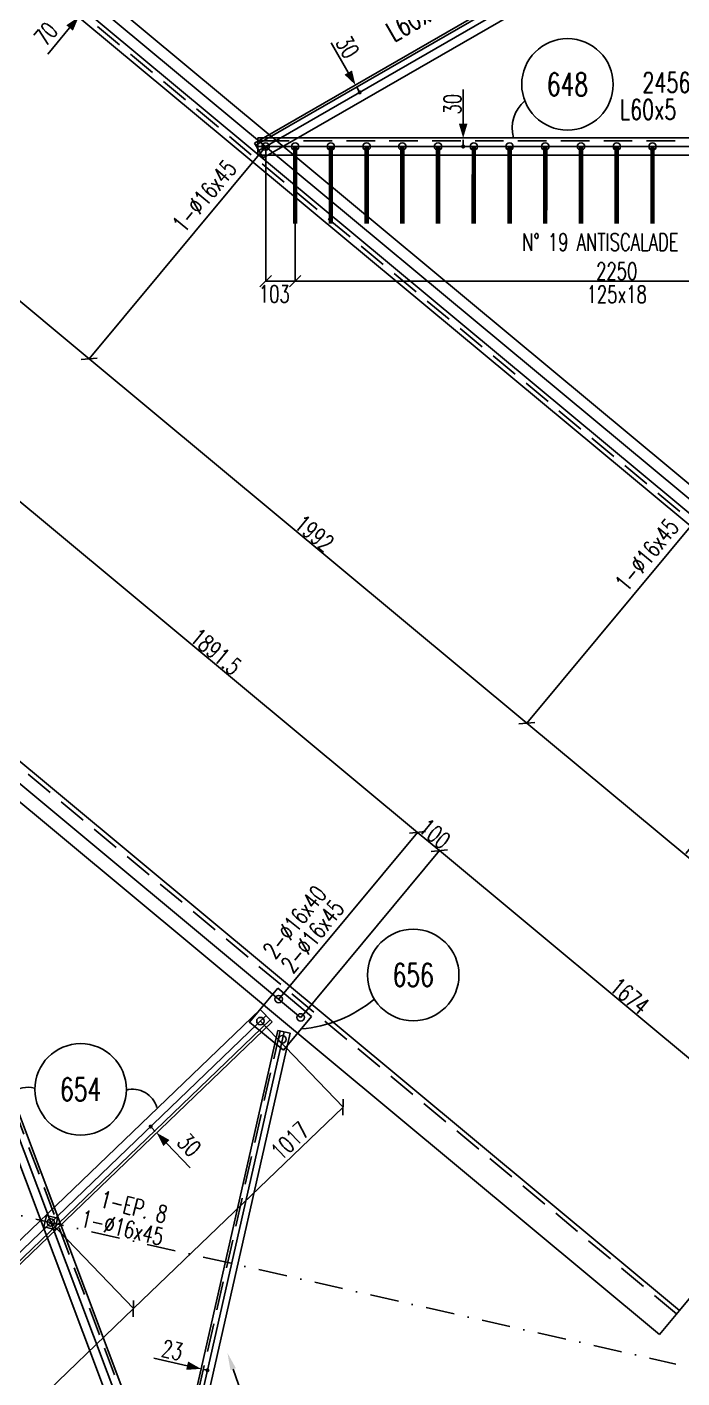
# Model space of a CAD drawing. Extents: x 630095 to 646315, y -4121 to 7359.
# Drawn here: x 635901 to 638192, y -1357 to 3367 of the extents above; entities that cross this region are included whole.
import ezdxf
from ezdxf.enums import TextEntityAlignment as Align

# ---------------------------------------------------------------- set-up
doc = ezdxf.new("R2010")
doc.units = 0
doc.header["$LTSCALE"] = 200
doc.header["$MEASUREMENT"] = 0
doc.linetypes.add('DASHDOT', pattern=[1, 0.5, -0.25, 0, -0.25])
doc.linetypes.add('DASHED', pattern=[0.75, 0.5, -0.25])
doc.layers.get('0').update_dxf_attribs({"linetype": 'CONTINUOUS'})
for name, color, linetype in [('ASSI', 6, 'CONTINUOUS'), ('BOLLINI_1', 7, 'CONTINUOUS'), ('FORI', 2, 'CONTINUOUS'), ('LINEA_ANG', 2, 'CONTINUOUS'), ('LINEE_PIASTRE', 2, 'CONTINUOUS'), ('LM', 7, 'CONTINUOUS'), ('LS', 7, 'CONTINUOUS'), ('MZ', 6, 'DASHDOT'), ('PIASTRE', 5, 'CONTINUOUS'), ('QT_MAL', 7, 'CONTINUOUS'), ('QT_MPR', 7, 'CONTINUOUS'), ('TRAT-Y', 7, 'DASHED')]:
    doc.layers.add(name, color=color, linetype=linetype)
doc.styles.add('QUOTE', font='ROMANS8.SHX', dxfattribs={"width": 0.7})
doc.styles.add('RQL', font='ROMANS8.SHX', dxfattribs={"width": 0.7})
doc.styles.add('RS', font='ROMANS8.shx', dxfattribs={"width": 0.7})
doc.styles.get("Standard").update_dxf_attribs({"font": 'ROMANS8.SHX', "width": 0.7})
doc.dimstyles.new('FRECCE1', dxfattribs={"dimtxt": 60, "dimasz": 6.66, "dimexe": 0, "dimexo": 0, "dimgap": 1, "dimtad": 1, "dimzin": 0, "dimdsep": 46, "dimtxsty": 'RS', "dimblk1": 'QUOTP', "dimblk2": 'QUOTF', "dimsah": 1, "dimcen": 0, "dimclrd": 2, "dimclre": 2, "dimclrt": 7, "dimadec": 0, "dimazin": 0, "dimtfac": 1, "dimtix": 1, "dimtmove": 2, "dimatfit": 3, "dimldrblk": 'QUOTP', "dimfxl": 1, "dimtolj": 1, "dimtzin": 0, "dimarcsym": 0})
doc.dimstyles.new('TRATTO', dxfattribs={"dimscale": 0, "dimtxt": 60, "dimasz": 40, "dimexe": 0, "dimexo": 0, "dimgap": 5, "dimtad": 1, "dimrnd": 0.5, "dimdsep": 46, "dimtxsty": 'RS', "dimblk1": 'OBLIQUE', "dimblk2": 'OBLIQUE', "dimsah": 1, "dimcen": 0.09, "dimclrd": 2, "dimclre": 2, "dimclrt": 7, "dimadec": 0, "dimazin": 0, "dimtfac": 1, "dimtix": 1, "dimtmove": 2, "dimatfit": 3, "dimfxl": 1, "dimtolj": 1, "dimtzin": 0, "dimarcsym": 0})

# ---------------------------------------------------------------- blocks, each defined once
blk = doc.blocks.new('ASSE98')
blk.add_line((0, 0), (1, 0))
at = {"color": 7, "style": 'QUOTE', "width": 0.5, "flags": 1}
for tag, p in [('TI', (1.38308, 6.82731)), ('DI_S', (1.38308, 6.42178)), ('D_S', (1.38308, 6.02092)), ('E_S', (1.38308, 5.68065)), ('NFORI', (1.36454, 5.29792)), ('ALAR', (1.36349, 4.93246)), ('FAM', (1.3775, 4.54645)), ('ALA', (1.38308, 4.19257)), ('DISP2', (1.38308, 3.84971)), ('DISP1', (1.38308, 3.50686)), ('PINZAF', (1.38308, 3.164)), ('PINZAI', (1.38308, 2.82114)), ('TRP', (1.38308, 2.47829)), ('NP', (1.38308, 2.13543)), ('SV', (1.38308, 1.79257)), ('PESO', (1.38308, 1.44971)), ('QUA', (1.38308, 1.10686)), ('LUN', (1.38308, 0.764)), ('PROF', (1.38308, 0.42114)), ('POS', (1.38308, 0.07829))]:
    blk.add_attdef(tag, p, '', height=0.2, dxfattribs=at)
at = {"color": 7, "flags": 1}
for tag, p in [('LAV1', (3.07431, 6.82847)), ('LAV2', (3.07431, 6.49513)), ('LAV3', (3.07431, 6.1618)), ('LAV4', (3.07431, 5.82847)), ('LAV5', (3.07431, 5.49513)), ('LAV6', (3.07431, 5.1618)), ('LAV7', (3.07431, 4.82847)), ('LAV8', (3.07431, 4.49513)), ('LAV9', (3.07431, 4.1618)), ('LAV10', (3.07431, 3.82847))]:
    blk.add_attdef(tag, p, '', height=0.2, dxfattribs=at)
blk = doc.blocks.new('QUOTP')
at = {"layer": 'ASSI', "color": 2, "const_width": 1.07}
blk.add_lwpolyline([(-0.53, 0, 1), (0.53, 0, 1)], format="xyb", close=True, dxfattribs=at)
blk = doc.blocks.new('QUOTF')
at = {"layer": 'LS', "color": 2}
blk.add_line((7.5, 0), (25.5, 0), dxfattribs=at)
blk.add_solid([(7.5, 2.25), (0, 0), (7.5, -2.25)], dxfattribs=at)
blk = doc.blocks.new('*D26')
at = {"layer": 'QT_MAL', "color": 2, "lineweight": -2, "transparency": 16777216}
for p, q in [((636122.7, 3450.5), (636086.4, 3406.9)), ((636126.9, 3455.6), (636126.9, 3455.6)), ((636082.2, 3401.8), (636082.2, 3401.8))]:
    blk.add_line(p, q, dxfattribs=at)
at = {"layer": 'QT_MAL', "color": 2, "lineweight": -2, "transparency": 16777216, "xscale": 6.66, "yscale": 6.66, "zscale": 6.66}
for name, p, rotation in [('QUOTP', (636126.9, 3455.6), 50.23792793898726), ('QUOTF', (636082.2, 3401.8), 230.2379279389873)]:
    blk.add_blockref(name, p, dxfattribs=dict(at, rotation=rotation))
at = {"layer": 'QT_MAL', "color": 7, "transparency": 16777216, "insert": (635967.4, 3342.4), "char_height": 60, "attachment_point": 5, "rotation": 50.2379, "style": 'RS'}
blk.add_mtext('\\A1;70', dxfattribs=at)
blk = doc.blocks.new('16')
blk.add_circle((0, 0), 1)
blk = doc.blocks.new('MRKR_98')
blk.add_point((0, 0))
at = {"color": 7, "style": 'QUOTE', "width": 0.5, "flags": 1}
for tag, p in [('AUX2', (3.71, 4.93)), ('NFORI', (3.72, 5.3)), ('TI', (3.73, 6.83)), ('DI_S', (3.73, 6.42)), ('D_S', (3.73, 6.02)), ('E_S', (3.73, 5.68)), ('FAM', (3.73, 4.55)), ('AUX1', (3.73, 4.19)), ('COMMESSA', (3.73, 3.85)), ('MD', (3.73, 3.51)), ('MP', (3.73, 3.16)), ('LARGHEZZA', (3.73, 2.82)), ('SPESSORE', (3.73, 2.48)), ('NP', (3.73, 2.14)), ('SV', (3.73, 1.79)), ('PESO', (3.73, 1.45)), ('QUA', (3.73, 1.11)), ('LUN', (3.73, 0.76)), ('PROF', (3.73, 0.42)), ('POS', (3.73, 0.08))]:
    blk.add_attdef(tag, p, '', height=0.2, dxfattribs=at)
at = {"color": 7, "flags": 1}
for tag, p in [('LAV1', (5.26, 6.88)), ('LAV2', (5.26, 6.55)), ('LAV3', (5.26, 6.21)), ('LAV4', (5.26, 5.88)), ('LAV5', (5.26, 5.55)), ('LAV6', (5.26, 5.21)), ('LAV7', (5.26, 4.88)), ('LAV8', (5.26, 4.55)), ('LAV9', (5.26, 4.21)), ('LAV10', (5.26, 3.88))]:
    blk.add_attdef(tag, p, '', height=0.2, dxfattribs=at)
blk = doc.blocks.new('IQ')
for p, q in [((0.5, 0.5), (-0.5, 0.5)), ((-0.5, 0.5), (-0.5, -0.5)), ((0.5, -0.5), (0.5, 0.5)), ((-0.5, -0.5), (0.5, -0.5))]:
    blk.add_line(p, q)
at = {"flags": 1}
for tag, p in [('SPESSORE', (0, -0.01)), ('NUMERO', (0, -0.34))]:
    blk.add_attdef(tag, p, '', height=0.2, dxfattribs=at)
blk = doc.blocks.new('_OBLIQUE')
at = {"color": 0, "linetype": 'ByBlock'}
blk.add_line((-0.5, -0.5), (0.5, 0.5), dxfattribs=at)
blk = doc.blocks.new('*D127')
at = {"layer": 'QT_MPR', "color": 2, "lineweight": -2, "transparency": 16777216}
for p, q in [((636839.2, 2948.7), (636839.2, 2477.9)), ((639089, 2948.7), (639089, 2477.9)), ((639089, 2477.9), (636839.2, 2477.9))]:
    blk.add_line(p, q, dxfattribs=at)
at = {"layer": 'QT_MPR', "color": 2, "lineweight": -2, "transparency": 16777216, "xscale": 40, "yscale": 40, "zscale": 40, "rotation": 180}
blk.add_blockref('_OBLIQUE', (636839.2, 2477.9), dxfattribs=at)
at = {"layer": 'QT_MPR', "color": 2, "lineweight": -2, "transparency": 16777216, "xscale": 40, "yscale": 40, "zscale": 40}
blk.add_blockref('_OBLIQUE', (639089, 2477.9), dxfattribs=at)
at = {"layer": 'QT_MPR', "color": 7, "transparency": 16777216, "insert": (637964, 2431.9), "char_height": 60, "attachment_point": 5, "style": 'RS'}
blk.add_mtext('\\A1;125x18', dxfattribs=at)
blk = doc.blocks.new('*D128')
at = {"layer": 'QT_MPR', "color": 2, "lineweight": -2, "transparency": 16777216}
for p, q in [((636839.2, 2948.7), (636839.2, 2477.9)), ((639089, 2948.7), (639089, 2477.9)), ((639089, 2477.9), (636839.2, 2477.9))]:
    blk.add_line(p, q, dxfattribs=at)
at = {"layer": 'QT_MPR', "color": 2, "lineweight": -2, "transparency": 16777216, "xscale": 40, "yscale": 40, "zscale": 40, "rotation": 180}
blk.add_blockref('_OBLIQUE', (636839.2, 2477.9), dxfattribs=at)
at = {"layer": 'QT_MPR', "color": 2, "lineweight": -2, "transparency": 16777216, "xscale": 40, "yscale": 40, "zscale": 40}
blk.add_blockref('_OBLIQUE', (639089, 2477.9), dxfattribs=at)
at = {"layer": 'QT_MPR', "color": 7, "transparency": 16777216, "insert": (637964.1, 2512.9), "char_height": 60, "attachment_point": 5, "style": 'RS'}
blk.add_mtext('\\A1;2250', dxfattribs=at)
blk = doc.blocks.new('*D129')
at = {"layer": 'QT_MPR', "color": 2, "lineweight": -2, "transparency": 16777216}
for p, q in [((636736.2, 2948.7), (636736.2, 2477.9)), ((636839.2, 2948.7), (636839.2, 2477.9)), ((636839.2, 2477.9), (636736.2, 2477.9))]:
    blk.add_line(p, q, dxfattribs=at)
at = {"layer": 'QT_MPR', "color": 2, "lineweight": -2, "transparency": 16777216, "xscale": 40, "yscale": 40, "zscale": 40, "rotation": 180}
blk.add_blockref('_OBLIQUE', (636736.2, 2477.9), dxfattribs=at)
at = {"layer": 'QT_MPR', "color": 2, "lineweight": -2, "transparency": 16777216, "xscale": 40, "yscale": 40, "zscale": 40}
blk.add_blockref('_OBLIQUE', (636839.2, 2477.9), dxfattribs=at)
at = {"layer": 'QT_MPR', "color": 7, "transparency": 16777216, "insert": (636766.2, 2433.2), "char_height": 60, "attachment_point": 5, "style": 'RS'}
blk.add_mtext('\\A1;103', dxfattribs=at)
blk = doc.blocks.new('*D130')
at = {"layer": 'QT_MAL', "color": 2, "lineweight": -2, "transparency": 16777216}
blk.add_line((637426.9, 2955.3), (637426.9, 2972), dxfattribs=at)
at = {"layer": 'QT_MAL', "color": 2, "lineweight": -2, "transparency": 16777216, "xscale": 6.66, "yscale": 6.66, "zscale": 6.66}
for name, p, rotation in [('QUOTF', (637426.9, 2978.7), 90), ('QUOTP', (637426.9, 2948.7), 270)]:
    blk.add_blockref(name, p, dxfattribs=dict(at, rotation=rotation))
at = {"layer": 'QT_MAL', "color": 7, "transparency": 16777216, "insert": (637389.5, 3097), "char_height": 60, "attachment_point": 5, "rotation": 90, "style": 'RS'}
blk.add_mtext('\\A1;30', dxfattribs=at)
blk = doc.blocks.new('*D135')
at = {"layer": 'QT_MPR', "color": 2, "lineweight": -2, "transparency": 16777216}
for p, q in [((635205.1, 4222.6), (634587.3, 3480.2)), ((634587.3, 3480.2), (636118.4, 2206.2)), ((636736.2, 2948.7), (636118.4, 2206.2))]:
    blk.add_line(p, q, dxfattribs=at)
at = {"layer": 'QT_MPR', "color": 2, "lineweight": -2, "transparency": 16777216, "xscale": 40, "yscale": 40, "zscale": 40}
for p, rotation in [((634587.3, 3480.2), 140.2379279389873), ((636118.4, 2206.2), 320.2379279389872)]:
    blk.add_blockref('_OBLIQUE', p, dxfattribs=dict(at, rotation=rotation))
at = {"layer": 'QT_MPR', "color": 7, "transparency": 16777216, "insert": (635375.3, 2870.1), "char_height": 60, "attachment_point": 5, "rotation": 320.2379, "style": 'RS'}
blk.add_mtext('\\A1;1991.5', dxfattribs=at)
blk = doc.blocks.new('*D136')
at = {"layer": 'QT_MPR', "color": 2, "lineweight": -2, "transparency": 16777216}
for p, q in [((636736.2, 2948.7), (636118.4, 2206.2)), ((636118.4, 2206.2), (637649.5, 932.3)), ((638267.2, 1674.8), (637649.5, 932.3))]:
    blk.add_line(p, q, dxfattribs=at)
at = {"layer": 'QT_MPR', "color": 2, "lineweight": -2, "transparency": 16777216, "xscale": 40, "yscale": 40, "zscale": 40}
for p, rotation in [((636118.4, 2206.2), 140.2379279389873), ((637649.5, 932.3), 320.2379279389872)]:
    blk.add_blockref('_OBLIQUE', p, dxfattribs=dict(at, rotation=rotation))
at = {"layer": 'QT_MPR', "color": 7, "transparency": 16777216, "insert": (636906.3, 1596.2), "char_height": 60, "attachment_point": 5, "rotation": 320.2379, "style": 'RS'}
blk.add_mtext('\\A1;1992', dxfattribs=at)
blk = doc.blocks.new('*D137')
at = {"layer": 'QT_MPR', "color": 2, "lineweight": -2, "transparency": 16777216}
for p, q in [((638267.2, 1674.8), (637649.5, 932.3)), ((637649.5, 932.3), (638876.9, -88.9)), ((639470.3, 624.3), (638876.9, -88.9))]:
    blk.add_line(p, q, dxfattribs=at)
at = {"layer": 'QT_MPR', "color": 2, "lineweight": -2, "transparency": 16777216, "xscale": 40, "yscale": 40, "zscale": 40}
for p, rotation in [((637649.5, 932.3), 140.2379279389873), ((638876.9, -88.9), 320.2379279389872)]:
    blk.add_blockref('_OBLIQUE', p, dxfattribs=dict(at, rotation=rotation))
at = {"layer": 'QT_MPR', "color": 7, "transparency": 16777216, "insert": (638285.6, 448.6), "char_height": 60, "attachment_point": 5, "rotation": 320.2379, "style": 'RS'}
blk.add_mtext('\\A1;1596.5', dxfattribs=at)
blk = doc.blocks.new('*D145')
at = {"layer": 'QT_MPR', "color": 2, "lineweight": -2, "transparency": 16777216}
for p, q in [((635327.4, 1177.4), (635812.6, 1760.5)), ((635812.6, 1760.5), (637266.8, 550.5)), ((636781.6, -32.6), (637266.8, 550.5))]:
    blk.add_line(p, q, dxfattribs=at)
at = {"layer": 'QT_MPR', "color": 2, "lineweight": -2, "transparency": 16777216, "xscale": 40, "yscale": 40, "zscale": 40}
for p, rotation in [((635812.6, 1760.5), 140.2379279389845), ((637266.8, 550.5), 320.2379279389845)]:
    blk.add_blockref('_OBLIQUE', p, dxfattribs=dict(at, rotation=rotation))
at = {"layer": 'QT_MPR', "color": 7, "transparency": 16777216, "insert": (636562.1, 1182.4), "char_height": 60, "attachment_point": 5, "rotation": 320.2379, "style": 'RS'}
blk.add_mtext('\\A1;1891.5', dxfattribs=at)
blk = doc.blocks.new('*D146')
at = {"layer": 'QT_MPR', "color": 2, "lineweight": -2, "transparency": 16777216}
for p, q in [((636781.6, -32.6), (637266.8, 550.5)), ((637266.8, 550.5), (637343.6, 486.6)), ((636858.5, -96.5), (637343.6, 486.6))]:
    blk.add_line(p, q, dxfattribs=at)
at = {"layer": 'QT_MPR', "color": 2, "lineweight": -2, "transparency": 16777216, "xscale": 40, "yscale": 40, "zscale": 40}
for p, rotation in [((637266.8, 550.5), 140.2379279389845), ((637343.6, 486.6), 320.2379279389845)]:
    blk.add_blockref('_OBLIQUE', p, dxfattribs=dict(at, rotation=rotation))
at = {"layer": 'QT_MPR', "color": 7, "transparency": 16777216, "insert": (637327.6, 545.5), "char_height": 60, "attachment_point": 5, "rotation": 320.2379, "style": 'RS'}
blk.add_mtext('\\A1;100', dxfattribs=at)
blk = doc.blocks.new('*D148')
at = {"layer": 'QT_MPR', "color": 2, "lineweight": -2, "transparency": 16777216}
for p, q in [((636858.5, -96.5), (637343.6, 486.6)), ((637343.6, 486.6), (638630.3, -584)), ((638183.5, -1121), (638630.3, -584))]:
    blk.add_line(p, q, dxfattribs=at)
at = {"layer": 'QT_MPR', "color": 2, "lineweight": -2, "transparency": 16777216, "xscale": 40, "yscale": 40, "zscale": 40}
for p, rotation in [((637343.6, 486.6), 140.2379279389845), ((638630.3, -584), 320.2379279389845)]:
    blk.add_blockref('_OBLIQUE', p, dxfattribs=dict(at, rotation=rotation))
at = {"layer": 'QT_MPR', "color": 7, "transparency": 16777216, "insert": (638009.3, -21.8), "char_height": 60, "attachment_point": 5, "rotation": 320.2379, "style": 'RS'}
blk.add_mtext('\\A1;1674', dxfattribs=at)
blk = doc.blocks.new('*D154')
at = {"layer": 'QT_MAL', "color": 2, "lineweight": -2, "transparency": 16777216}
for p, q in [((637050, 3164.2), (637050, 3164.2)), ((637061.6, 3144), (637053.3, 3158.5)), ((637065, 3138.2), (637065, 3138.2))]:
    blk.add_line(p, q, dxfattribs=at)
at = {"layer": 'QT_MAL', "color": 2, "lineweight": -2, "transparency": 16777216, "xscale": 6.66, "yscale": 6.66, "zscale": 6.66}
for name, p, rotation in [('QUOTF', (637050, 3164.2), 119.9640648662072), ('QUOTP', (637065, 3138.2), 299.9640648662073)]:
    blk.add_blockref(name, p, dxfattribs=dict(at, rotation=rotation))
at = {"layer": 'QT_MAL', "color": 7, "transparency": 16777216, "insert": (637022.4, 3296.9), "char_height": 60, "attachment_point": 5, "rotation": 299.9641, "style": 'RS'}
blk.add_mtext('\\A1;30', dxfattribs=at)
blk = doc.blocks.new('*D178')
at = {"layer": 'QT_MPR', "color": 2, "lineweight": -2, "transparency": 16777216}
for p, q in [((636717.6, -109.4), (637007, -410.7)), ((637007, -410.7), (636273.7, -1115)), ((635984.3, -813.8), (636273.7, -1115))]:
    blk.add_line(p, q, dxfattribs=at)
at = {"layer": 'QT_MPR', "color": 2, "lineweight": -2, "transparency": 16777216, "xscale": 40, "yscale": 40, "zscale": 40}
for p, rotation in [((637007, -410.7), 43.84699260856208), ((636273.7, -1115), 223.8469926085621)]:
    blk.add_blockref('_OBLIQUE', p, dxfattribs=dict(at, rotation=rotation))
at = {"layer": 'QT_MPR', "color": 7, "transparency": 16777216, "insert": (636821.3, -528.8), "char_height": 60, "attachment_point": 5, "rotation": 43.847, "style": 'RS'}
blk.add_mtext('\\A1;1017', dxfattribs=at)
blk = doc.blocks.new('*D179')
at = {"layer": 'QT_MPR', "color": 2, "lineweight": -2, "transparency": 16777216}
for p, q in [((635984.3, -813.8), (636273.7, -1115)), ((636273.7, -1115), (634798.5, -2532.1)), ((634509.1, -2230.8), (634798.5, -2532.1))]:
    blk.add_line(p, q, dxfattribs=at)
at = {"layer": 'QT_MPR', "color": 2, "lineweight": -2, "transparency": 16777216, "xscale": 40, "yscale": 40, "zscale": 40}
for p, rotation in [((636273.7, -1115), 43.84699260856208), ((634798.5, -2532.1), 223.8469926085621)]:
    blk.add_blockref('_OBLIQUE', p, dxfattribs=dict(at, rotation=rotation))
at = {"layer": 'QT_MPR', "color": 7, "transparency": 16777216, "insert": (635511.8, -1798.3), "char_height": 60, "attachment_point": 5, "rotation": 43.847, "style": 'RS'}
blk.add_mtext('\\A1;2045.5', dxfattribs=at)
blk = doc.blocks.new('*D180')
at = {"layer": 'QT_MAL', "color": 2, "lineweight": -2, "transparency": 16777216}
for p, q in [((636333.7, -478.2), (636333.7, -478.2)), ((636338.3, -483), (636349.9, -495)), ((636354.5, -499.9), (636354.5, -499.9))]:
    blk.add_line(p, q, dxfattribs=at)
at = {"layer": 'QT_MAL', "color": 2, "lineweight": -2, "transparency": 16777216, "xscale": 6.66, "yscale": 6.66, "zscale": 6.66}
for name, p, rotation in [('QUOTP', (636333.7, -478.2), 133.846992608562), ('QUOTF', (636354.5, -499.9), 313.846992608562)]:
    blk.add_blockref(name, p, dxfattribs=dict(at, rotation=rotation))
at = {"layer": 'QT_MAL', "color": 7, "transparency": 16777216, "insert": (636468.5, -542.4), "char_height": 60, "attachment_point": 5, "rotation": 313.847, "style": 'RS'}
blk.add_mtext('\\A1;30', dxfattribs=at)
blk = doc.blocks.new('*D181')
at = {"layer": 'QT_MAL', "color": 2, "lineweight": -2, "transparency": 16777216}
blk.add_line((636526, -1329.1), (636516.5, -1327), dxfattribs=at)
at = {"layer": 'QT_MAL', "color": 2, "lineweight": -2, "transparency": 16777216, "xscale": 6.66, "yscale": 6.66, "zscale": 6.66}
for name, p, rotation in [('QUOTF', (636510, -1325.5), 167.2413188929555), ('QUOTP', (636532.5, -1330.6), 347.2413188929555)]:
    blk.add_blockref(name, p, dxfattribs=dict(at, rotation=rotation))
at = {"layer": 'QT_MAL', "color": 7, "transparency": 16777216, "insert": (636409.3, -1260.1), "char_height": 60, "attachment_point": 5, "rotation": 347.2413, "style": 'RS'}
blk.add_mtext('\\A1;23', dxfattribs=at)
blk = doc.blocks.new('bull')
at = {"style": 'RS', "width": 0.7, "flags": 1}
for tag, p in [('NN', (-12.25, 0)), ('DIAMETRO', (0, -4.86)), ('SERRAGGIO', (0, -9.71)), ('LUNGHEZZA', (0, -14.57)), ('NB', (0, -19.43)), ('TIPO', (0, -24.12)), ('EL', (-0.14, -29))]:
    blk.add_attdef(tag, p, '', height=3, dxfattribs=at)
at = {"style": 'RS', "width": 0.7}
blk.add_attdef('BULLONE', (0, 0), '', height=3, dxfattribs=at)
blk = doc.blocks.new('imbbull')
at = {"style": 'RS', "width": 0.7, "flags": 1}
for tag, p in [('NN', (-11.1, 0)), ('DIAMETRO', (0, -4.86)), ('SERRAGGIO', (0, -9.71)), ('LUNGHEZZA', (0, -14.57)), ('NB', (0, -19.43)), ('TIPO', (0, -24.38)), ('EL', (-0.14, -29.26))]:
    blk.add_attdef(tag, p, '', height=3, dxfattribs=at)
at = {"style": 'RS', "width": 0.7}
blk.add_attdef('BULLONE', (0, 0), '', height=3, dxfattribs=at)
blk = doc.blocks.new('xxx')
blk.add_circle((0, 0), 8)
at = {"color": 3, "style": 'RQL', "width": 0.7}
blk.add_attdef('POS', text='', height=4, dxfattribs=at).set_placement((0, 0), align=Align.MIDDLE)
at = {"color": 3, "style": 'RQL', "width": 0.7, "flags": 1}
blk.add_attdef('POS1', (-0.39, -5.42), '', height=2, dxfattribs=at)
at = {"style": 'RQL', "width": 0.7, "flags": 1}
blk.add_attdef('TIPO', (-0.39, -8.66), '', height=2, dxfattribs=at)

msp = doc.modelspace()

# ---------------------------------------------------------------- linework, layer by layer
at = {"layer": 'LINEA_ANG'}
for p, q in [((639557.166, 653.505), (633835.679, 5414.055)), ((633716.125, 5370.431), (639547.537, 518.418)), ((638954.244, 4262.073), (636697.431, 2960.988)), ((636727.399, 2909.008), (638984.211, 4210.093)), ((638183.489, -1120.969), (632352.077, 3731.044)), ((632281.721, 3646.487), (638113.133, -1205.527)), ((639218.509, 2978.685), (636708.509, 2978.685)), ((636708.509, 2978.685), (636708.509, 2918.685)), ((636697.431, 2960.988), (636727.399, 2909.008)), ((636708.509, 2918.685), (639218.509, 2918.685)), ((635281.994, 1136.355), (636380.499, -1780.66)), ((636324.349, -1801.805), (635225.843, 1115.21)), ((636716.803, -68.626), (634468.847, -2227.881)), ((636758.367, -111.897), (636716.803, -68.626)), ((634510.411, -2271.152), (636758.367, -111.897)), ((636778.022, -141.986), (636411.198, -1761.974)), ((636455.087, -1771.912), (636821.911, -151.924)), ((636821.911, -151.924), (636778.022, -141.986)), ((638113.133, -1205.527), (638183.489, -1120.969))]:
    msp.add_line(p, q, dxfattribs=at)
at = {"layer": 'LINEA_ANG', "color": 2}
for p, q in [((638958.739, 4254.276), (636701.927, 2953.191)), ((634504.176, -2264.661), (636752.133, -105.407))]:
    msp.add_line(p, q, dxfattribs=at)
at = {"layer": 'LINEE_PIASTRE'}
for p, q in [((636778.095, 5.457), (636679.597, -112.924)), ((636896.476, -93.042), (636778.095, 5.457)), ((636797.977, -211.423), (636896.476, -93.042)), ((636679.597, -112.924), (636797.977, -211.423))]:
    msp.add_line(p, q, dxfattribs=at)
at = {"layer": 'LS', "color": 6}
for p, q in [((639738.858, 400.859), (633614.628, 5496.511)), ((639533.062, 621.525), (634996.895, 4395.832)), ((636858.452, -96.528), (633543.917, 2661.324)), ((636622.287, -1326.518), (636862.599, -2008.638))]:
    msp.add_line(p, q, dxfattribs=at)
at = {"layer": 'LS', "color": 6, "const_width": 16}
for points in [[(636839.155, 2948.685), (636839.155, 2678.685)], [(637089.155, 2948.685), (637089.155, 2678.685)], [(637339.155, 2948.685), (637339.155, 2678.685)], [(637589.155, 2948.685), (637589.155, 2678.685)], [(637839.155, 2948.685), (637839.155, 2678.685)], [(638089.155, 2948.685), (638089.155, 2678.685)]]:
    msp.add_lwpolyline(points, dxfattribs=at)
at = {"layer": 'LS', "color": 2, "linetype": 'DASHED', "const_width": 16}
for points in [[(636964.155, 2948.685), (636963.825, 2678.685)], [(637214.155, 2948.685), (637213.825, 2678.685)], [(637464.155, 2948.685), (637463.825, 2678.685)], [(637714.155, 2948.685), (637713.825, 2678.685)], [(637964.155, 2948.685), (637963.825, 2678.685)]]:
    msp.add_lwpolyline(points, dxfattribs=at)
at = {"layer": 'LS', "color": 6}
for centre, radius, start, end in [((637721.054, 3014.162), 122.771, 129.631545, 196.27715), ((636823.602, 319.136), 457.577, 274.535014, 309.542774), ((635904.643, -440.907), 99.794, 77.053498, 124.838949), ((636271.064, -434.822), 87.158, 15.120627, 105.13068)]:
    msp.add_arc(centre, radius, start, end, dxfattribs=at)
msp.add_solid([(636631.718, -1323.195), (636602.35, -1269.927), (636612.855, -1329.841)], dxfattribs=at)
at = {"layer": 'MZ'}
msp.add_line((630857.646, 347.077), (638170.492, -1308.816), dxfattribs=at)
at = {"layer": 'TRAT-Y'}
for p, q in [((633726.359, 5382.731), (639557.771, 530.718)), ((638173.255, -1133.268), (632341.843, 3718.745)), ((639218.509, 2968.685), (636708.509, 2968.685)), ((635273.571, 1133.183), (636372.077, -1783.831)), ((636786.312, -143.863), (636419.488, -1763.851))]:
    msp.add_line(p, q, dxfattribs=at)

# ---------------------------------------------------------------- block references
at = {"layer": 'ASSI', "xscale": 7586, "rotation": 320.2379279389872}
msp.add_blockref('ASSE98', (633716.125, 5370.431), dxfattribs=at)
at = {"layer": 'ASSI'}
ref = msp.add_blockref('ASSE98', (638969.228, 4236.083), dxfattribs=dict(at, xscale=2605, zscale=2605, rotation=209.9640648662072))
ref.add_attrib('PROF', 'L60x4', (637184.109, 3312.66), dxfattribs={"layer": '0', "color": 2, "height": 70, "rotation": 29.964065, "style": 'QUOTE', "width": 0.7})
ref.add_attrib('LUN', '2605', (637621.494, 3564.819), dxfattribs={"layer": '0', "color": 2, "height": 70, "rotation": 29.964065, "style": 'QUOTE', "width": 0.7})
ref.add_attrib('PESO', '2550.5 C/C T.', (637135.484, 3406.904), dxfattribs={"layer": '0', "color": 2, "height": 70, "rotation": 29.964065, "style": 'QUOTE', "width": 0.7})
ref.add_attrib('SV', 'Lg.', (637487.963, 3487.836), dxfattribs={"layer": '0', "color": 2, "height": 70, "rotation": 29.964065, "style": 'QUOTE', "width": 0.7})
for p, xscale, zscale, rotation in [((638183.489, -1120.969), 7586, 7586, 140.2379279389845), ((636352.424, -1791.232), 3117, 3117, 110.6356451773517)]:
    msp.add_blockref('ASSE98', p, dxfattribs=dict(at, xscale=xscale, zscale=zscale, rotation=rotation))
ref = msp.add_blockref('ASSE98', (639218.509, 2948.685), dxfattribs=dict(at, xscale=2510, zscale=2510, rotation=180))
ref.add_attrib('PROF', 'L60x5', (637975.063, 3042.945), dxfattribs={"layer": '0', "color": 2, "height": 70, "style": 'QUOTE', "width": 0.7})
ref.add_attrib('LUN', '2510', (638476.663, 3042.945), dxfattribs={"layer": '0', "color": 2, "height": 70, "style": 'QUOTE', "width": 0.7})
ref.add_attrib('PESO', '2456 C/C T.E.', (638053.819, 3137.447), dxfattribs={"layer": '0', "color": 2, "height": 70, "style": 'QUOTE', "width": 0.7})
ref.add_attrib('SV', 'Lg.', (638322.529, 3042.945), dxfattribs={"layer": '0', "color": 2, "height": 70, "style": 'QUOTE', "width": 0.7})
ref = msp.add_blockref('ASSE98', (634489.629, -2249.516), dxfattribs=dict(at, xscale=3117, zscale=3117, rotation=43.84699260856203))
ref.add_attrib('PROF', 'L60x4', (635304.761, -1330.546), dxfattribs={"layer": '0', "color": 2, "height": 70, "rotation": 43.846993, "style": 'QUOTE', "width": 0.7})
ref.add_attrib('LUN', '3117', (635668.867, -980.807), dxfattribs={"layer": '0', "color": 2, "height": 70, "rotation": 43.846993, "style": 'QUOTE', "width": 0.7})
ref.add_attrib('PESO', '3062.5 C/C T.E.', (635454.346, -1522.601), dxfattribs={"layer": '0', "color": 2, "height": 70, "rotation": 43.846993, "style": 'QUOTE', "width": 0.7})
ref.add_attrib('SV', 'Lg.', (635557.707, -1087.58), dxfattribs={"layer": '0', "color": 2, "height": 70, "rotation": 43.846993, "style": 'QUOTE', "width": 0.7})
ref = msp.add_blockref('ASSE98', (636800.454, -147.065), dxfattribs=dict(at, xscale=1661, zscale=1661, rotation=257.2413188929555))
ref.add_attrib('PROF', 'L45x4', (636933.556, -1982.211), dxfattribs={"layer": '0', "color": 2, "height": 70, "style": 'QUOTE', "width": 0.7})
ref.add_attrib('LUN', '1661', (637438.423, -1982.211), dxfattribs={"layer": '0', "color": 2, "height": 70, "style": 'QUOTE', "width": 0.7})
ref.add_attrib('PESO', '1607 C/C T.', (636935.331, -2118.899), dxfattribs={"layer": '0', "color": 2, "height": 70, "style": 'QUOTE', "width": 0.7})
ref.add_attrib('SV', 'Lg.', (637284.29, -1982.211), dxfattribs={"layer": '0', "color": 2, "height": 70, "style": 'QUOTE', "width": 0.7})
at = {"layer": 'BOLLINI_1'}
for p, xscale, yscale, zscale, values in [((637791.822, 3166.06), 19.99799999950235, 19.99799999950235, 19.99799999950235, {'POS': '648'}), ((637252.097, 51.668), 19.9999999995, 19.9999999995, 19.9999999995, {'POS': '656'}), ((636088.68, -348.364), 19.99799999950235, 19.99799999950235, 19.99799999950235, {'POS': '654'})]:
    msp.add_blockref('xxx', p, dxfattribs=dict(at, xscale=xscale, yscale=yscale, zscale=zscale)).add_auto_attribs(values)
at = {"layer": 'FORI', "xscale": 13, "yscale": 13, "zscale": 13}
for p in [(636736.155, 2948.685), (636839.155, 2948.685), (636964.155, 2948.685), (637089.155, 2948.685), (637214.155, 2948.685), (637339.155, 2948.685), (637464.155, 2948.685), (637589.155, 2948.685), (637714.155, 2948.685), (637839.155, 2948.685), (637964.155, 2948.685), (638089.155, 2948.685), (636717.621, -109.438), (636794.492, -173.398)]:
    msp.add_blockref('16', p, dxfattribs=at)
for p, rotation in [((636781.581, -32.567), 5.237927938959106), ((636858.452, -96.528), 5.237927938959106), ((635984.334, -813.791), 112.0111715342058)]:
    msp.add_blockref('16', p, dxfattribs=dict(at, rotation=rotation))
at = {"layer": 'LM', "xscale": 39.99999999999999, "yscale": 39.99999999999999, "zscale": 39.99999999999999, "rotation": 77.24131889281132}
msp.add_blockref('IQ', (635984.334, -813.791), dxfattribs=at)
at = {"layer": 'LS', "color": 7, "xscale": 20, "yscale": 20, "zscale": 20}
for name, p, rotation, values in [('bull', (636450.599, 2643.857), 50.09693220686125, {'BULLONE': '1-%%c16x45                '}), ('bull', (637999.844, 1388.37), 50.7028607745804, {'BULLONE': '1-%%c16x45                '}), ('bull', (636768.97, 103.978), 51.14972167281833, {'BULLONE': '2-%%c16x40                '}), ('bull', (636831.273, 53.795), 51.14972167281833, {'BULLONE': '2-%%c16x45                '}), ('imbbull', (636152.436, -759.253), 345.9732840282382, {'BULLONE': '1-EP. 8'}), ('bull', (636084.837, -827.229), 346.645372665374, {'BULLONE': '1-%%c16x45                '})]:
    msp.add_blockref(name, p, dxfattribs=dict(at, rotation=rotation)).add_auto_attribs(values)
at = {"layer": 'PIASTRE', "xscale": 19.99999999999999, "yscale": 19.99999999999999, "zscale": 19.99999999999999, "rotation": 320.2379279389632}
msp.add_blockref('MRKR_98', (636679.597, -112.924), dxfattribs=at)

# ---------------------------------------------------------------- texts
at = {"layer": 'QT_MPR', "color": 7, "style": 'RS', "width": 0.7}
msp.add_text('N° 19 ANTISCALADE', height=60, dxfattribs=at).set_placement((637633.294, 2584.591))

# ---------------------------------------------------------------- dimensions: what is measured, and where the dimension line sits
at = {"layer": 'QT_MAL'}
for base, p1, p2, angle, text, picture, middle in [((636082.177, 3401.763), (636126.949, 3455.573), (636082.177, 3401.763), 50.237928, '70', '*D26', (635967.363, 3342.386)), ((637049.968, 3164.23), (637064.951, 3138.24), (637049.968, 3164.23), 299.964065, '30', '*D154', (637022.403, 3296.898)), ((637426.85, 2978.685), (637426.85, 2948.685), (637426.85, 2978.685), 90, '30', '*D130', (637389.487, 3097.033)), ((636354.476, -499.851), (636333.694, -478.215), (636354.476, -499.851), 313.846993, '30', '*D180', (636468.487, -542.44)), ((636510.034, -1325.489), (636532.466, -1330.568), (636510.034, -1325.489), 347.241319, '23', '*D181', (636409.274, -1260.098))]:
    dim = msp.add_linear_dim(base=base, p1=p1, p2=p2, angle=angle, text=text, dimstyle='FRECCE1', dxfattribs=at)
    dim.commit()
    dim.dimension.update_dxf_attribs({"geometry": picture, "text_midpoint": middle, "dimtype": 128})
at = {"layer": 'QT_MPR'}
for base, p1, p2, angle, text, picture, middle in [((636118.406, 2206.24), (635205.098, 4222.598), (636736.155, 2948.685), 320.237928, '1991.5', '*D135', (635375.263, 2870.101)), ((637649.463, 932.327), (636736.155, 2948.685), (638267.213, 1674.772), 320.237928, '1992', '*D136', (636906.32, 1596.188)), ((637266.76, 550.547), (635327.394, 1177.385), (636781.581, -32.567), 320.237928, '1891.5', '*D145', (636562.053, 1182.428)), ((638876.877, -88.94), (638267.213, 1674.772), (639470.322, 624.294), 320.237928, '1596.5', '*D137', (638285.556, 448.598)), ((637343.631, 486.587), (636781.581, -32.567), (636858.452, -96.528), 320.237928, '100', '*D146', (637327.581, 545.472)), ((638630.292, -583.977), (636858.452, -96.528), (638183.489, -1120.969), 320.237928, '1674', '*D148', (638009.347, -21.79)), ((636273.705, -1115.049), (636717.621, -109.438), (635984.334, -813.791), 43.846993, '1017', '*D178', (636821.304, -528.751)), ((634798.472, -2532.071), (635984.334, -813.791), (634509.101, -2230.813), 43.846993, '2045.5', '*D179', (635511.843, -1798.319))]:
    dim = msp.add_linear_dim(base=base, p1=p1, p2=p2, angle=angle, text=text, dimstyle='TRATTO', override={"dimscale": 1}, dxfattribs=at)
    dim.commit()
    dim.dimension.update_dxf_attribs({"geometry": picture, "text_midpoint": middle, "dimtype": 128})
for base, p1, p2, text, picture, middle in [((636736.155, 2477.924), (636839.155, 2948.685), (636736.155, 2948.685), '103', '*D129', (636766.189, 2433.176)), ((636839.155, 2477.924), (639089.009, 2948.685), (636839.155, 2948.685), '125x18', '*D127', (637963.952, 2431.868)), ((636839.155, 2477.924), (639089.009, 2948.685), (636839.155, 2948.685), '2250', '*D128', (637964.082, 2512.924))]:
    dim = msp.add_linear_dim(base=base, p1=p1, p2=p2, text=text, dimstyle='TRATTO', override={"dimscale": 1}, dxfattribs=at)
    dim.commit()
    dim.dimension.update_dxf_attribs({"geometry": picture, "text_midpoint": middle, "dimtype": 128})

doc.saveas('drawing.dxf')
